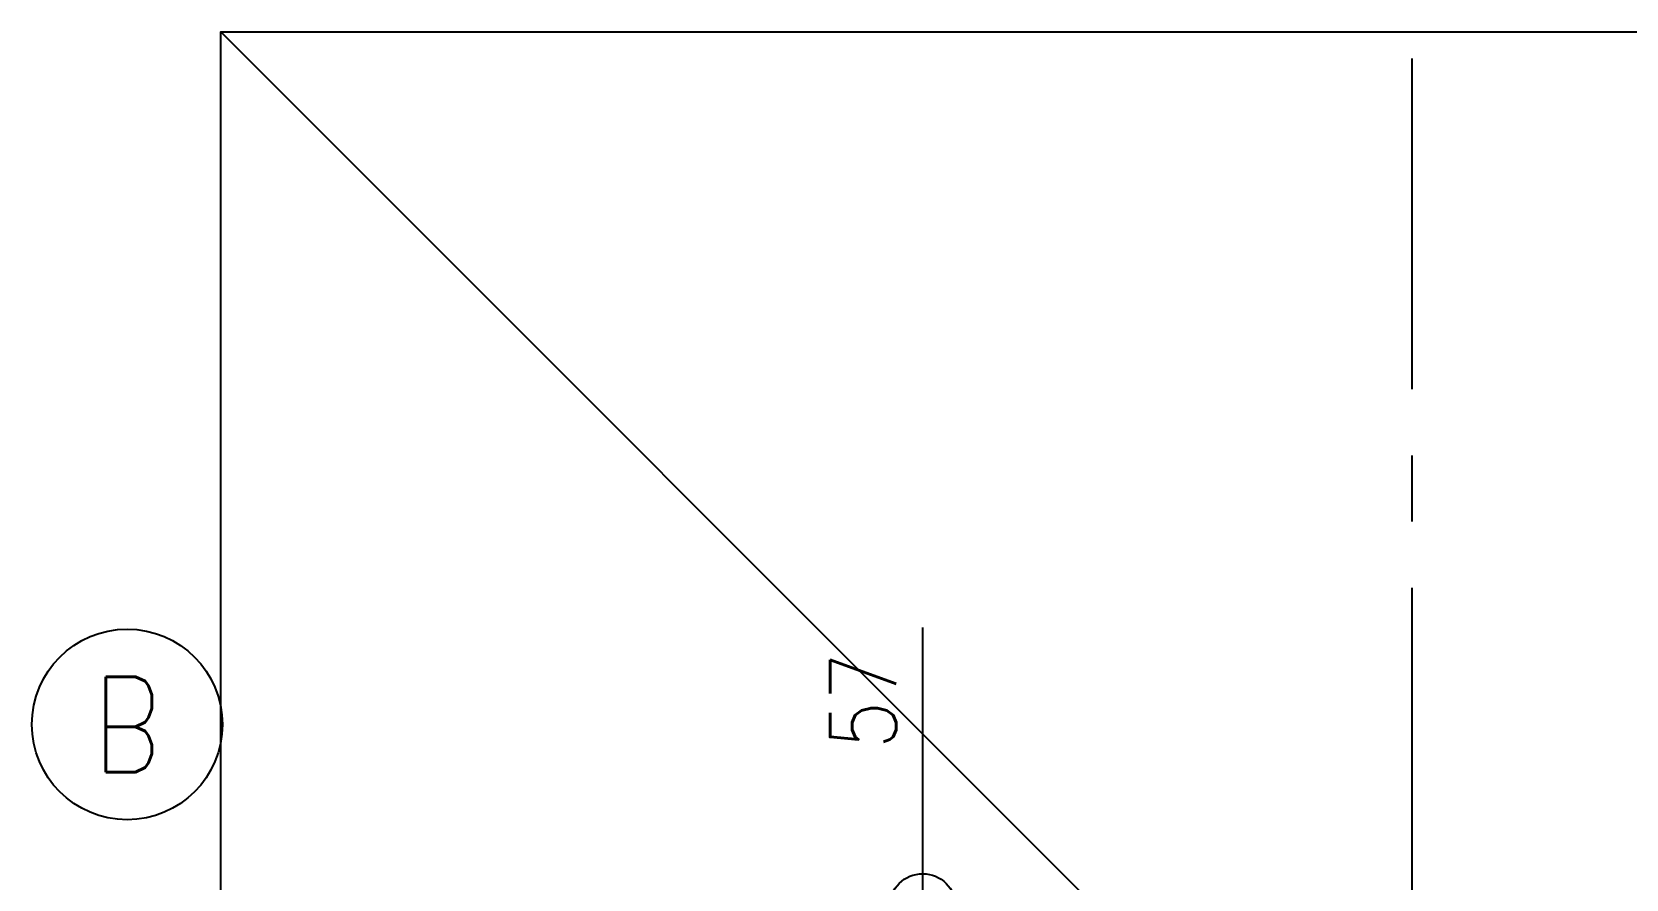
# Model space of a CAD drawing. Extents: x -668440 to 810000, y -1678500 to 210463.
# Drawn here: x -309630 to -297585, y -891480 to -885079 of the extents above; entities that cross this region are included whole.
import ezdxf
from ezdxf.enums import TextEntityAlignment as Align

# ---------------------------------------------------------------- set-up
doc = ezdxf.new("R2010")
doc.units = 0
doc.header["$MEASUREMENT"] = 0
doc.linetypes.add('CENTER', pattern=[2, 1.25, -0.25, 0.25, -0.25])
doc.layers.get('0').update_dxf_attribs({"color": 3, "linetype": 'CONTINUOUS'})
doc.layers.get('Defpoints').update_dxf_attribs({"color": 251, "linetype": 'CONTINUOUS'})
doc.layers.add('00_ADDL', color=253, linetype='CONTINUOUS', plot=False)
for name, color, linetype in [('100', 5, 'CENTER'), ('_1-3_L-CS', 1, 'CONTINUOUS'), ('_5-6_GS-M', 6, 'CONTINUOUS')]:
    doc.layers.add(name, color=color, linetype=linetype)
doc.styles.add('DRACAD', font='txt', dxfattribs={"width": 0.85, "bigfont": 'extfont2'})
doc.styles.add('S000', font='simplex.shx', dxfattribs={"width": 0.7, "bigfont": 'extfont2.shx'})
doc.styles.get("Standard").update_dxf_attribs({"font": 'Osaka.ttc'})
doc.dimstyles.new('ISO-25', dxfattribs={"dimtxt": 2.5, "dimasz": 2.5, "dimexe": 1.25, "dimexo": 0.625, "dimtad": 1, "dimdec": 4, "dimdsep": 46, "dimtxsty": 'Standard', "dimcen": 2.5, "dimadec": 0, "dimazin": 0, "dimtfac": 1, "dimtdec": 4, "dimtmove": 0, "dimatfit": 3, "dimfxl": 1, "dimtolj": 1, "dimtzin": 0, "dimarcsym": 0})

# ---------------------------------------------------------------- blocks, each defined once
blk = doc.blocks.new('_ORIGIN')
at = {"color": 0, "linetype": 'ByBlock', "lineweight": -2}
blk.add_line((0, 0), (-1, 0), dxfattribs=at)
blk.add_circle((0, 0), 0.5, dxfattribs=at)
blk = doc.blocks.new('*D8574')
at = {"layer": '_5-6_GS-M', "color": 0, "lineweight": -2}
for p, q in [((-197359.8, -393793.6), (-197359.8, -393582.5)), ((-197359.8, -393743.6), (-197359.8, -393693.6)), ((-197200.1, -393793.6), (-197361, -393793.6)), ((-197359.8, -393793.6), (-197359.8, -393850.6)), ((-197291.1, -393850.6), (-197361, -393850.6)), ((-197359.8, -393900.6), (-197359.8, -393950.6))]:
    blk.add_line(p, q, dxfattribs=at)
at = {"layer": 'Defpoints', "color": 0}
for p in [(-197150.1, -393793.6), (-197359.8, -393850.6), (-197241.1, -393850.6)]:
    blk.add_point(p, dxfattribs=at)
at = {"layer": '_5-6_GS-M', "color": 0, "lineweight": -2, "xscale": 50, "yscale": 50, "zscale": 50}
for p, rotation in [((-197359.8, -393793.6), 270), ((-197359.8, -393850.6), 90)]:
    blk.add_blockref('_ORIGIN', p, dxfattribs=dict(at, rotation=rotation))
at = {"layer": '_5-6_GS-M', "color": 0, "insert": (-197404.8, -393638), "char_height": 50, "attachment_point": 5, "rotation": 90, "style": 'DRACAD'}
blk.add_mtext('\\A1;57', dxfattribs=at)
blk = doc.blocks.new('剛接合部C1Y')
at = {"layer": '00_ADDL'}
blk.add_line((-197890.09265, -393132.59222), (-196090.09265, -394932.59222), dxfattribs=at)
blk.add_lwpolyline([(-197890.09265, -394932.59222), (-197890.09265, -393132.59222), (-196090.09265, -393132.59222), (-196090.09265, -394932.59222)], close=True, dxfattribs=at)
at = {"layer": '100', "linetype": 'CENTER', "ltscale": 200}
blk.add_line((-196990.09265, -397002.59222), (-196990.09265, -393132.59222), dxfattribs=at)
at = {"layer": '_1-3_L-CS', "ltscale": 10}
blk.add_circle((-197960.90227, -393655.82892), 72, dxfattribs=at)
at = {"layer": '_1-3_L-CS', "ltscale": 10, "style": 'S000', "text_generation_flag": 2, "width": 0.8}
blk.add_text('B', height=72, rotation=180.00000003, dxfattribs=at).set_placement((-197960.90227, -393655.82892), align=Align.MIDDLE)
at = {"layer": '_5-6_GS-M'}
dim = blk.add_linear_dim(base=(-197359.7694, -393850.59222), p1=(-197150.09265, -393793.59222), p2=(-197241.09267, -393850.59222), angle=90, dimstyle='ISO-25', override={"dimtxt": 50, "dimasz": 50, "dimexo": 50, "dimgap": 20, "dimdec": 0, "dimtxsty": 'DRACAD', "dimblk1": 'ORIGIN', "dimblk2": 'ORIGIN', "dimsah": 1}, dxfattribs=at)
dim.commit()
dim.dimension.update_dxf_attribs({"geometry": '*D8574', "text_midpoint": (-197359.7694, -393638.02798), "dimtype": 128})

msp = doc.modelspace()

# ---------------------------------------------------------------- block references
at = {"xscale": 10, "yscale": 10, "zscale": 10}
msp.add_blockref('剛接合部C1Y', (1670698.7, 3046247.4, 5600), dxfattribs=at)

doc.saveas('drawing.dxf')
